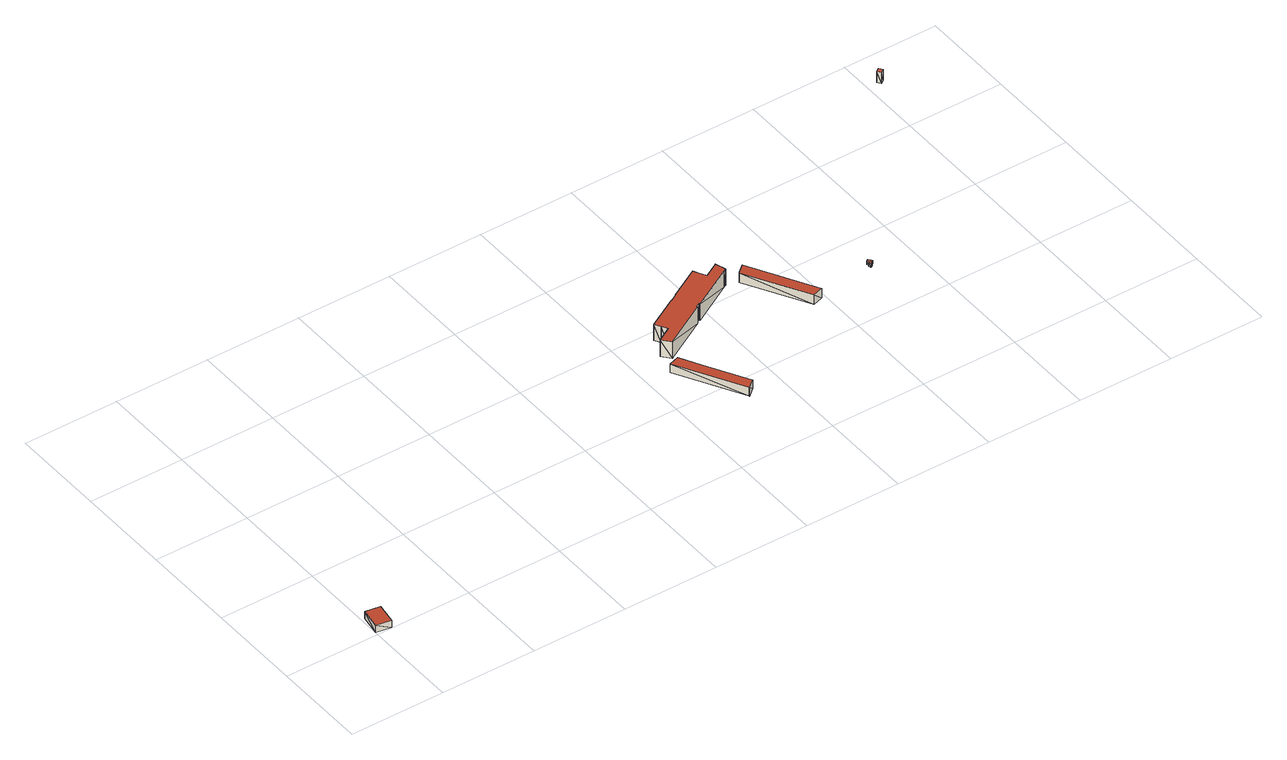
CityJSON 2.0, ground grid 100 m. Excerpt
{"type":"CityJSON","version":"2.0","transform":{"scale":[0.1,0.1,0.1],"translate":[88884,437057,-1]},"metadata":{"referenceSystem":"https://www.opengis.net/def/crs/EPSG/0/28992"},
"CityObjects":{
"building1":{"type":"Building","attributes":{"+height_valid":1,"+groundHeight":-1,"measuredHeight":7,"+function":"Office","+org_car_parking_spaces":35,"+total_area":669,"+min_car_parking_spaces":7},"geometry":[{"type":"MultiSurface","lod":"1.2","boundaries":[[[0,1,2,3]],[[4,5,6,7]],[[0,5,4]],[[0,1,5]],[[1,6,5]],[[1,2,6]],[[2,7,6]],[[2,3,7]],[[3,4,7]],[[3,0,4]]],"semantics":{"surfaces":[{"type":"GroundSurface"},{"type":"RoofSurface"},{"type":"WallSurface"}],"values":[0,1,2,2,2,2,2,2,2,2]}}]},
"building2":{"type":"Building","attributes":{"+height_valid":1,"+groundHeight":0,"measuredHeight":10,"+function":"Industry","+org_car_parking_spaces":50,"+total_area":676,"+min_car_parking_spaces":8},"geometry":[{"type":"MultiSurface","lod":"1.2","boundaries":[[[8,9,10,11,12,13,14,15]],[[16,17,18,19,20,21,22,23]],[[8,17,16]],[[8,9,17]],[[9,18,17]],[[9,10,18]],[[10,19,18]],[[10,11,19]],[[11,20,19]],[[11,12,20]],[[12,21,20]],[[12,13,21]],[[13,22,21]],[[13,14,22]],[[14,23,22]],[[14,15,23]],[[15,16,23]],[[15,8,16]]],"semantics":{"surfaces":[{"type":"GroundSurface"},{"type":"RoofSurface"},{"type":"WallSurface"}],"values":[0,1,2,2,2,2,2,2,2,2,2,2,2,2,2,2,2,2]}}]},
"building3":{"type":"Building","attributes":{"+height_valid":1,"+groundHeight":-1,"measuredHeight":18,"+function":"Industry","+org_car_parking_spaces":2,"+total_area":11079,"+min_car_parking_spaces":133},"geometry":[{"type":"MultiSurface","lod":"1.2","boundaries":[[[24,25,26,27,28,29,30,31,32,33,34,35,36,37,38,39,40,41,42,43,44,45,46,47,48]],[[49,50,51,52,53,54,55,56,57,58,59,60,61,62,63,64,65,66,67,68,69,70,71,72,73]],[[24,50,49]],[[24,25,50]],[[25,51,50]],[[25,26,51]],[[26,52,51]],[[26,27,52]],[[27,53,52]],[[27,28,53]],[[28,54,53]],[[28,29,54]],[[29,55,54]],[[29,30,55]],[[30,56,55]],[[30,31,56]],[[31,57,56]],[[31,32,57]],[[32,58,57]],[[32,33,58]],[[33,59,58]],[[33,34,59]],[[34,60,59]],[[34,35,60]],[[35,61,60]],[[35,36,61]],[[36,62,61]],[[36,37,62]],[[37,63,62]],[[37,38,63]],[[38,64,63]],[[38,39,64]],[[39,65,64]],[[39,40,65]],[[40,66,65]],[[40,41,66]],[[41,67,66]],[[41,42,67]],[[42,68,67]],[[42,43,68]],[[43,69,68]],[[43,44,69]],[[44,70,69]],[[44,45,70]],[[45,71,70]],[[45,46,71]],[[46,72,71]],[[46,47,72]],[[47,73,72]],[[47,48,73]],[[48,49,73]],[[48,24,49]]],"semantics":{"surfaces":[{"type":"GroundSurface"},{"type":"RoofSurface"},{"type":"WallSurface"}],"values":[0,1,2,2,2,2,2,2,2,2,2,2,2,2,2,2,2,2,2,2,2,2,2,2,2,2,2,2,2,2,2,2,2,2,2,2,2,2,2,2,2,2,2,2,2,2,2,2,2,2,2,2]}}]},
"building4":{"type":"Building","attributes":{"+height_valid":1,"+groundHeight":-1,"measuredHeight":10,"+function":"Industry","+org_car_parking_spaces":3,"+total_area":640,"+min_car_parking_spaces":8},"geometry":[{"type":"MultiSurface","lod":"1.2","boundaries":[[[74,75,76,77,78,79,80,81,82]],[[83,84,85,86,87,88,89,90,91]],[[74,84,83]],[[74,75,84]],[[75,85,84]],[[75,76,85]],[[76,86,85]],[[76,77,86]],[[77,87,86]],[[77,78,87]],[[78,88,87]],[[78,79,88]],[[79,89,88]],[[79,80,89]],[[80,90,89]],[[80,81,90]],[[81,91,90]],[[81,82,91]],[[82,83,91]],[[82,74,83]]],"semantics":{"surfaces":[{"type":"GroundSurface"},{"type":"RoofSurface"},{"type":"WallSurface"}],"values":[0,1,2,2,2,2,2,2,2,2,2,2,2,2,2,2,2,2,2,2]}}]},
"building5":{"type":"Building","attributes":{"+height_valid":1,"+groundHeight":-1,"measuredHeight":3,"+function":"Industry","+org_car_parking_spaces":50,"+total_area":9,"+min_car_parking_spaces":0},"geometry":[{"type":"MultiSurface","lod":"1.2","boundaries":[[[92,93,94,95,96,97,98,99,100,101,102,103]],[[104,105,106,107,108,109,110,111,112,113,114,115]],[[92,105,104]],[[92,93,105]],[[93,106,105]],[[93,94,106]],[[94,107,106]],[[94,95,107]],[[95,108,107]],[[95,96,108]],[[96,109,108]],[[96,97,109]],[[97,110,109]],[[97,98,110]],[[98,111,110]],[[98,99,111]],[[99,112,111]],[[99,100,112]],[[100,113,112]],[[100,101,113]],[[101,114,113]],[[101,102,114]],[[102,115,114]],[[102,103,115]],[[103,104,115]],[[103,92,104]]],"semantics":{"surfaces":[{"type":"GroundSurface"},{"type":"RoofSurface"},{"type":"WallSurface"}],"values":[0,1,2,2,2,2,2,2,2,2,2,2,2,2,2,2,2,2,2,2,2,2,2,2,2,2]}}]},
"building6":{"type":"Building","attributes":{"+height_valid":1,"+groundHeight":0,"measuredHeight":13,"+function":"Industry","+org_car_parking_spaces":28,"+total_area":38,"+min_car_parking_spaces":0},"geometry":[{"type":"MultiSurface","lod":"1.2","boundaries":[[[116,117,118,119]],[[120,121,122,123]],[[116,121,120]],[[116,117,121]],[[117,122,121]],[[117,118,122]],[[118,123,122]],[[118,119,123]],[[119,120,123]],[[119,116,120]]],"semantics":{"surfaces":[{"type":"GroundSurface"},{"type":"RoofSurface"},{"type":"WallSurface"}],"values":[0,1,2,2,2,2,2,2,2,2]}}]}
},
"vertices":[
[39,249,0],[197,224,0],[164,7,0],[6,32,0],[39,249,80],[197,224,80],[164,7,80],[6,32,80],
[4472,1264,10],[4716,832,10],[4719,829,10],[4633,756,10],[4631,758,10],[4248,1439,10],[4355,1474,10],[4356,1471,10],[4472,1264,110],[4716,832,110],[4719,829,110],[4633,756,110],[4631,758,110],[4248,1439,110],[4355,1474,110],[4356,1471,110],
[4792,2114,0],[4790,2117,0],[5110,2297,0],[5144,2234,0],[5145,2235,0],[5181,2171,0],[5330,2255,0],[5333,2256,0],[5368,2149,0],[5365,2148,0],[5343,2136,0],[4898,1885,0],[4893,1894,0],[4854,1872,0],[4859,1863,0],[4392,1600,0],[4389,1598,0],[4316,1683,0],[4318,1685,0],[4467,1769,0],[4432,1833,0],[4433,1834,0],[4397,1895,0],[4717,2076,0],[4719,2072,0],[4792,2114,190],[4790,2117,190],[5110,2297,190],[5144,2234,190],[5145,2235,190],[5181,2171,190],[5330,2255,190],[5333,2256,190],[5368,2149,190],[5365,2148,190],[5343,2136,190],[4898,1885,190],[4893,1894,190],[4854,1872,190],[4859,1863,190],[4392,1600,190],[4389,1598,190],[4316,1683,190],[4318,1685,190],[4467,1769,190],[4432,1833,190],[4433,1834,190],[4397,1895,190],[4717,2076,190],[4719,2072,190],
[5546,2162,0],[5576,2188,0],[5579,2186,0],[5961,1508,0],[5962,1504,0],[5855,1469,0],[5854,1473,0],[5493,2112,0],[5491,2115,0],[5546,2162,110],[5576,2188,110],[5579,2186,110],[5961,1508,110],[5962,1504,110],[5855,1469,110],[5854,1473,110],[5493,2112,110],[5491,2115,110],
[6584,1665,0],[6596,1643,0],[6597,1643,0],[6607,1626,0],[6596,1620,0],[6597,1619,0],[6584,1612,0],[6589,1604,0],[6571,1595,0],[6558,1619,0],[6575,1628,0],[6561,1652,0],[6584,1665,40],[6596,1643,40],[6597,1643,40],[6607,1626,40],[6596,1620,40],[6597,1619,40],[6584,1612,40],[6589,1604,40],[6571,1595,40],[6558,1619,40],[6575,1628,40],[6561,1652,40],
[8106,3654,10],[8143,3681,10],[8170,3644,10],[8133,3617,10],[8106,3654,140],[8143,3681,140],[8170,3644,140],[8133,3617,140]
]}
